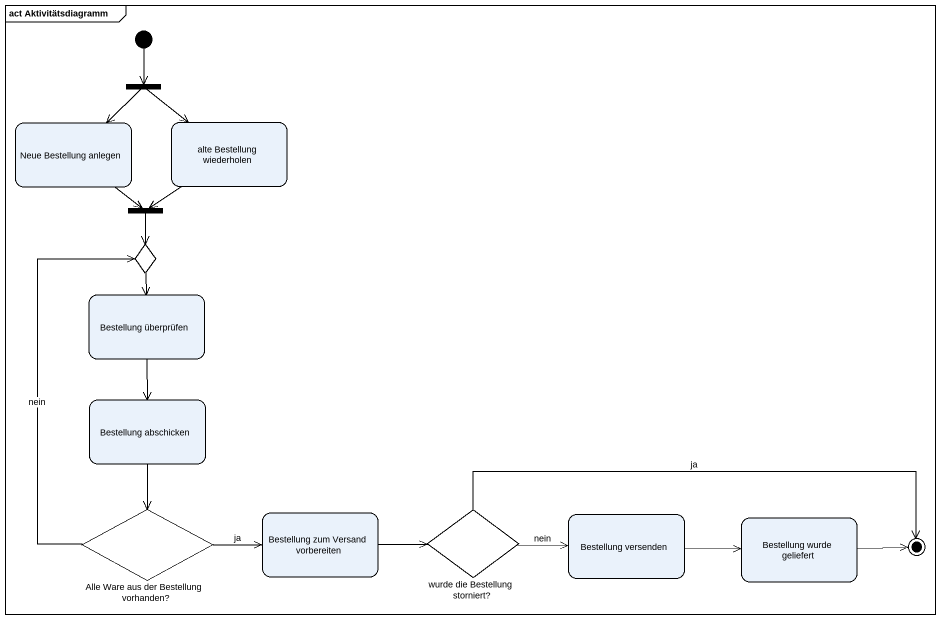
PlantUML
@startuml
mainframe act Aktivitätsdiagramm
hide empty description
state fork1 <<fork>>
state "Neue Bestellung anlegen" as Neue_Bestellung_anlegen
state "alte Bestellung wiederholen" as alte_Bestellung_wiederholen
state fork2 <<join>>
state choice1 <<choice>>
state "Bestellung überprüfen" as Bestellung_überprüfen
state "Bestellung abschicken" as Bestellung_abschicken
state "Alle Ware aus der Bestellung vorhanden?" as Alle_Ware_aus_der <<choice>>
state "Bestellung zum Versand vorbereiten" as Bestellung_zum_Versand
state "wurde die Bestellung storniert?" as wurde_die_Bestellung <<choice>>
state "Bestellung versenden" as Bestellung_versenden
state "Bestellung wurde geliefert" as Bestellung_wurde_geliefert
[*] --> fork1
fork1 --> Neue_Bestellung_anlegen
fork1 --> alte_Bestellung_wiederholen
Neue_Bestellung_anlegen --> fork2
alte_Bestellung_wiederholen --> fork2
fork2 --> choice1
choice1 --> Bestellung_überprüfen
Bestellung_überprüfen --> Bestellung_abschicken
Bestellung_abschicken --> Alle_Ware_aus_der
Alle_Ware_aus_der -up-> choice1 : nein
Alle_Ware_aus_der -right-> Bestellung_zum_Versand : ja
Bestellung_zum_Versand -right-> wurde_die_Bestellung
wurde_die_Bestellung -right-> Bestellung_versenden : nein
Bestellung_versenden -right-> Bestellung_wurde_geliefert
wurde_die_Bestellung -right-> [*] : ja
Bestellung_wurde_geliefert -right-> [*]
@enduml
